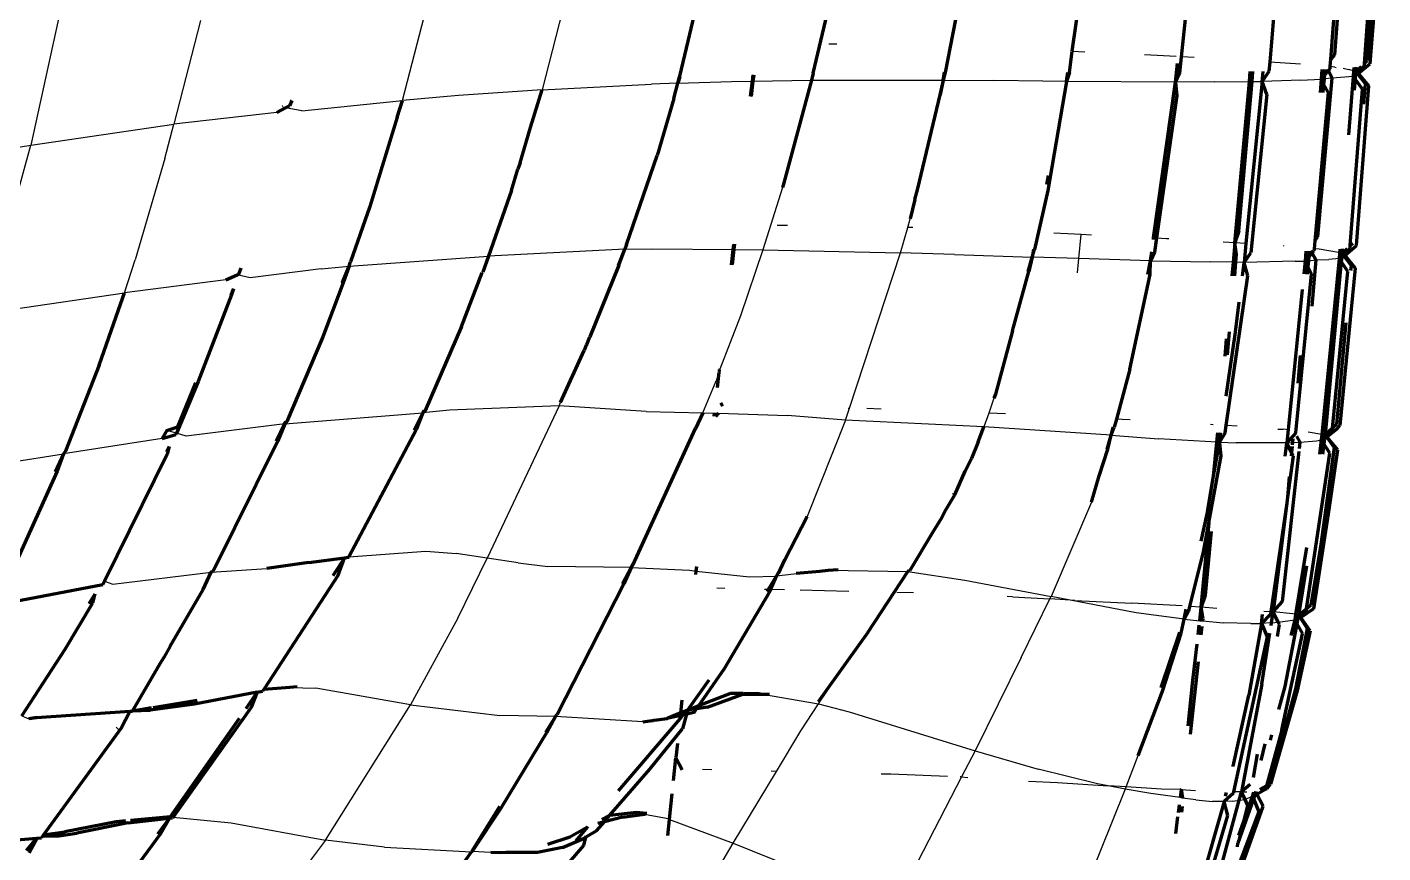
# Model space of a CAD drawing. Header units: millimetres. Extents: x 4307 to 31003, y 2809 to 20009.
# Drawn here: x 7252.9 to 7355.2, y 8577.5 to 8639.8 of the extents above; entities that cross this region are included whole.
import ezdxf

# ---------------------------------------------------------------- set-up
doc = ezdxf.new("R2010")
doc.units = ezdxf.units.MM
doc.layers.add('ProfileEdges', color=7, linetype='Continuous')

msp = doc.modelspace()

# ---------------------------------------------------------------- linework, layer by layer
for p, q in [((7256.02, 8644.19), (7253.14, 8630.93)), ((7281.19, 8634.3), (7283.21, 8642.08)), ((7293.73, 8642.88), (7291.74, 8635.1)), ((7265.94, 8640.33), (7263.94, 8632.5)), ((7313.97, 8638.53), (7313.39, 8638.53)), ((7331.76, 8638.01), (7332.71, 8637.96)), ((7339.59, 8637.61), (7337.21, 8637.73)), ((7340.95, 8637.53), (7340, 8637.58)), ((7348.98, 8637.02), (7346.66, 8637.18)), ((7351.58, 8636.81), (7351.22, 8636.85)), ((7307.65, 8635.76), (7312.08, 8635.82)), ((7312.08, 8635.82), (7322.01, 8635.82)), ((7322.01, 8635.82), (7325.83, 8635.79)), ((7329.53, 8635.76), (7325.83, 8635.79)), ((7349.02, 8635.83), (7346.1, 8635.73)), ((7349.02, 8635.83), (7350.55, 8635.9)), ((7350.8, 8635.92), (7350.55, 8635.9)), ((7351.37, 8635.98), (7350.8, 8635.92)), ((7352.97, 8636.11), (7351.37, 8635.98)), ((7351.58, 8636.81), (7351.68, 8636.79)), ((7352.21, 8636.72), (7352.61, 8636.64)), ((7352.99, 8636.52), (7352.61, 8636.64)), ((7353.15, 8636.22), (7352.97, 8636.11)), ((7353.17, 8636.47), (7352.99, 8636.52)), ((7353.3, 8636.3), (7353.15, 8636.22)), ((7353.27, 8636.39), (7353.34, 8636.33)), ((7353.34, 8636.33), (7353.3, 8636.3)), ((7291.74, 8635.1), (7285.43, 8634.67)), ((7291.74, 8635.1), (7299.99, 8635.53)), ((7301.99, 8635.6), (7299.99, 8635.53)), ((7301.99, 8635.6), (7306.02, 8635.73)), ((7306.02, 8635.73), (7307.61, 8635.76)), ((7307.61, 8635.76), (7307.65, 8635.76)), ((7331.32, 8635.73), (7329.53, 8635.76)), ((7339.54, 8635.68), (7331.32, 8635.73)), ((7342.48, 8635.7), (7339.54, 8635.68)), ((7342.48, 8635.7), (7345.13, 8635.72)), ((7345.13, 8635.72), (7345.33, 8635.72)), ((7345.33, 8635.72), (7346.1, 8635.73)), ((7273.6, 8633.51), (7281.19, 8634.3)), ((7285.43, 8634.67), (7281.19, 8634.3)), ((7271.71, 8633.38), (7263.94, 8632.5)), ((7273.6, 8633.51), (7272.37, 8633.74)), ((7253.14, 8630.93), (7263.94, 8632.5)), ((7263.26, 8629.92), (7263.94, 8632.5)), ((7250.93, 8630.57), (7253.14, 8630.93)), ((7251.02, 8623.2), (7253.14, 8630.93)), ((7263.26, 8629.92), (7261, 8622.28)), ((7309.87, 8627.73), (7308.4, 8623.03)), ((7310.27, 8624.85), (7309.49, 8624.86)), ((7318.78, 8622.8), (7319.33, 8624.72)), ((7319.33, 8624.72), (7319.28, 8624.72)), ((7319.33, 8624.72), (7319.52, 8625.36)), ((7319.73, 8624.71), (7319.33, 8624.72)), ((7332.44, 8624.18), (7330.36, 8624.29)), ((7332.26, 8622.37), (7332.44, 8624.18)), ((7333.2, 8624.14), (7332.44, 8624.18)), ((7337.88, 8623.93), (7338.12, 8623.92)), ((7338.12, 8623.92), (7338.87, 8623.89)), ((7338.87, 8623.89), (7339.04, 8623.88)), ((7344.03, 8623.55), (7343.15, 8623.6)), ((7344.87, 8623.49), (7344.03, 8623.55)), ((7277.17, 8621.79), (7287.69, 8622.55)), ((7297.97, 8623.08), (7287.69, 8622.55)), ((7297.97, 8623.08), (7300.04, 8623.09)), ((7300.04, 8623.09), (7306.16, 8623.04)), ((7306.16, 8623.04), (7306.2, 8623.04)), ((7306.2, 8623.04), (7308.4, 8623.03)), ((7308.4, 8623.03), (7306.7, 8618.04)), ((7308.4, 8623.03), (7318.78, 8622.8)), ((7314.94, 8611.08), (7318.78, 8622.8)), ((7322.86, 8622.66), (7318.78, 8622.8)), ((7322.86, 8622.66), (7328.73, 8622.48)), ((7347.76, 8623.31), (7347.7, 8623.32)), ((7350.4, 8623.07), (7350.02, 8623.11)), ((7351.86, 8622.82), (7350.4, 8623.07)), ((7351.86, 8622.82), (7351.94, 8622.79)), ((7351.94, 8622.79), (7352.13, 8622.72)), ((7352.26, 8622.56), (7352.1, 8622.48)), ((7352.28, 8622.64), (7352.22, 8622.67)), ((7352.33, 8622.59), (7352.26, 8622.56)), ((7352.28, 8622.64), (7352.33, 8622.59)), ((7260.2, 8619.77), (7261, 8622.28)), ((7275.06, 8621.59), (7269.69, 8620.9)), ((7275.06, 8621.59), (7277.17, 8621.79)), ((7332.26, 8622.37), (7328.73, 8622.48)), ((7332.15, 8621.28), (7332.26, 8622.37)), ((7337.67, 8622.2), (7332.26, 8622.37)), ((7337.67, 8622.2), (7342.2, 8622.11)), ((7343.9, 8622.08), (7342.2, 8622.11)), ((7344.11, 8622.08), (7343.9, 8622.08)), ((7344.73, 8622.07), (7344.11, 8622.08)), ((7348.58, 8622.17), (7344.73, 8622.07)), ((7348.58, 8622.17), (7349.33, 8622.18)), ((7349.33, 8622.18), (7349.58, 8622.2)), ((7349.58, 8622.2), (7350.14, 8622.26)), ((7350.14, 8622.26), (7351.13, 8622.29)), ((7351.9, 8622.38), (7351.13, 8622.29)), ((7352.1, 8622.48), (7351.9, 8622.38)), ((7267.85, 8620.77), (7260.2, 8619.77)), ((7269.69, 8620.9), (7268.72, 8621.14)), ((7251.63, 8618.52), (7260.2, 8619.77)), ((7306.7, 8618.04), (7305.14, 8614.01)), ((7305.11, 8613.8), (7304.86, 8613.15)), ((7303.87, 8610.73), (7304.86, 8613.15)), ((7293.01, 8611.25), (7284.74, 8610.92)), ((7293.01, 8611.25), (7287.58, 8599.77)), ((7293.01, 8611.25), (7293.12, 8611.5)), ((7299.59, 8610.83), (7293.01, 8611.25)), ((7325.84, 8611.82), (7325.45, 8610.7)), ((7272.3, 8609.89), (7282.72, 8610.72)), ((7284.74, 8610.92), (7282.72, 8610.72)), ((7299.59, 8610.83), (7303.87, 8610.73)), ((7303.87, 8610.73), (7304.75, 8610.7)), ((7304.75, 8610.7), (7305.04, 8610.69)), ((7305.04, 8610.69), (7310.25, 8610.52)), ((7314.64, 8610.18), (7310.25, 8610.52)), ((7314.64, 8610.18), (7314.94, 8611.08)), ((7314.83, 8611.08), (7314.94, 8611.08)), ((7317.33, 8611.01), (7316.24, 8611.05)), ((7325.45, 8610.7), (7325.09, 8609.66)), ((7326.72, 8610.65), (7325.45, 8610.7)), ((7335.52, 8610.23), (7335.09, 8610.25)), ((7336.13, 8610.2), (7335.52, 8610.23)), ((7264.12, 8609.19), (7263.41, 8609.39)), ((7264.87, 8608.97), (7264.12, 8609.19)), ((7272.3, 8609.89), (7264.87, 8608.97)), ((7314.64, 8610.18), (7311.74, 8602.91)), ((7325.09, 8609.66), (7314.64, 8610.18)), ((7334.7, 8609.05), (7325.09, 8609.66)), ((7342.39, 8609.83), (7342.2, 8609.84)), ((7343.37, 8609.77), (7343.3, 8609.77)), ((7344.21, 8609.71), (7343.37, 8609.77)), ((7347.27, 8609.5), (7347.67, 8609.48)), ((7348.06, 8609.45), (7347.67, 8609.48)), ((7348.14, 8609.44), (7348.06, 8609.45)), ((7350.59, 8609.1), (7349.56, 8609.26)), ((7263.05, 8608.79), (7255.59, 8607.62)), ((7334.7, 8609.05), (7338.27, 8608.76)), ((7342.68, 8608.52), (7338.27, 8608.76)), ((7342.87, 8608.51), (7342.68, 8608.52)), ((7342.87, 8608.51), (7344.14, 8608.47)), ((7347.96, 8608.46), (7344.14, 8608.47)), ((7347.96, 8608.46), (7348.39, 8608.49)), ((7348.39, 8608.49), (7348.96, 8608.5)), ((7348.96, 8608.5), (7350.2, 8608.62)), ((7350.2, 8608.62), (7350.55, 8608.69)), ((7350.81, 8608.75), (7350.55, 8608.69)), ((7350.85, 8609.06), (7350.59, 8609.1)), ((7251.44, 8606.97), (7255.59, 8607.62)), ((7333.22, 8603.98), (7330.17, 8596.87)), ((7277.13, 8599.85), (7282.96, 8600.28)), ((7282.96, 8600.28), (7285.24, 8600.1)), ((7287.58, 8599.77), (7285.24, 8600.1)), ((7266.75, 8598.69), (7270.94, 8598.99)), ((7285.38, 8595.22), (7287.58, 8599.77)), ((7289.92, 8599.4), (7287.58, 8599.77)), ((7289.92, 8599.4), (7292.17, 8599.12)), ((7298.45, 8599.06), (7292.17, 8599.12)), ((7298.45, 8599.06), (7302.85, 8598.84)), ((7258.69, 8598.01), (7259.31, 8597.79)), ((7259.31, 8597.79), (7266.75, 8598.69)), ((7302.85, 8598.84), (7303.37, 8598.78)), ((7303.37, 8598.78), (7307.4, 8598.34)), ((7307.4, 8598.34), (7309.42, 8598.39)), ((7312.71, 8598.78), (7309.42, 8598.39)), ((7313.32, 8598.84), (7319.34, 8598.74)), ((7319.34, 8598.74), (7323.65, 8598.1)), ((7323.65, 8598.1), (7330.17, 8596.87)), ((7304.93, 8597.51), (7305.52, 8597.5)), ((7308.52, 8597.43), (7308.83, 8597.42)), ((7308.83, 8597.42), (7309, 8597.41)), ((7309, 8597.41), (7310.02, 8597.39)), ((7311.21, 8597.36), (7314.89, 8597.28)), ((7319.78, 8597.13), (7318.51, 8597.17)), ((7327.24, 8596.83), (7326.83, 8596.86)), ((7327.24, 8596.83), (7330.07, 8596.68)), ((7327.9, 8592.26), (7330.07, 8596.68)), ((7330.07, 8596.68), (7330.17, 8596.87)), ((7331.61, 8596.59), (7330.07, 8596.68)), ((7331.61, 8596.59), (7330.17, 8596.87)), ((7336.58, 8595.63), (7331.61, 8596.59)), ((7331.94, 8596.57), (7331.61, 8596.59)), ((7331.94, 8596.57), (7336.25, 8596.37)), ((7340.06, 8596.15), (7336.25, 8596.37)), ((7341.49, 8596.06), (7340.61, 8596.11)), ((7342.66, 8595.97), (7341.49, 8596.06)), ((7285.38, 8595.22), (7281.8, 8588.7)), ((7340.2, 8595.15), (7336.58, 8595.63)), ((7340.2, 8595.15), (7341.38, 8595.04)), ((7341.38, 8595.04), (7341.61, 8595.02)), ((7341.61, 8595.02), (7343.14, 8594.89)), ((7345.24, 8594.82), (7343.14, 8594.89)), ((7346.73, 8594.87), (7346.04, 8594.84)), ((7346.76, 8595.71), (7346.23, 8595.74)), ((7346.73, 8594.87), (7346.8, 8594.88)), ((7346.93, 8595.71), (7346.76, 8595.71)), ((7346.8, 8594.88), (7347.31, 8594.94)), ((7348.41, 8595.57), (7346.93, 8595.71)), ((7347.31, 8594.94), (7348.55, 8595.1)), ((7348.62, 8595.51), (7348.41, 8595.57)), ((7348.55, 8595.1), (7348.79, 8595.2)), ((7348.84, 8595.45), (7348.62, 8595.51)), ((7348.79, 8595.2), (7348.96, 8595.27)), ((7349.02, 8595.29), (7348.92, 8595.37)), ((7348.96, 8595.27), (7349.02, 8595.29)), ((7345.24, 8594.82), (7346.04, 8594.84)), ((7312.59, 8588.77), (7314.78, 8592)), ((7327.9, 8592.26), (7324.42, 8585.23)), ((7272.69, 8590), (7274.66, 8589.94)), ((7281.8, 8588.7), (7274.66, 8589.94)), ((7308.38, 8589.5), (7312.59, 8588.77)), ((7311.27, 8586.73), (7312.59, 8588.77)), ((7312.59, 8588.77), (7314.92, 8588.16)), ((7252.45, 8587.87), (7252.99, 8587.64)), ((7275.37, 8578.47), (7281.8, 8588.7)), ((7281.8, 8588.7), (7288.53, 8587.89)), ((7292.75, 8587.82), (7288.53, 8587.89)), ((7299.33, 8587.42), (7292.75, 8587.82)), ((7314.92, 8588.16), (7324.42, 8585.23)), ((7309.42, 8583.67), (7311.27, 8586.73)), ((7324.42, 8585.23), (7323.39, 8583.25)), ((7324.42, 8585.23), (7329.18, 8583.83)), ((7335.82, 8582.5), (7336.73, 8584.87)), ((7304.55, 8583.79), (7303.84, 8583.81)), ((7306.16, 8578.25), (7309.42, 8583.67)), ((7309.42, 8583.67), (7309.02, 8583.68)), ((7333.66, 8582.74), (7329.18, 8583.83)), ((7318.07, 8583.45), (7317.32, 8583.47)), ((7322.33, 8583.29), (7318.07, 8583.45)), ((7323.39, 8583.25), (7318.34, 8573.45)), ((7323.34, 8583.25), (7323.29, 8583.25)), ((7323.34, 8583.25), (7323.39, 8583.25)), ((7323.39, 8583.25), (7323.88, 8583.22)), ((7328.44, 8582.93), (7330.63, 8582.82)), ((7330.63, 8582.82), (7334.47, 8582.59)), ((7334.47, 8582.59), (7333.66, 8582.74)), ((7335.76, 8582.34), (7334.47, 8582.59)), ((7335.82, 8582.5), (7334.47, 8582.59)), ((7335.76, 8582.34), (7330.61, 8569.59)), ((7335.76, 8582.34), (7335.82, 8582.5)), ((7337.7, 8582), (7335.76, 8582.34)), ((7338.49, 8582.34), (7335.82, 8582.5)), ((7339.91, 8581.69), (7337.7, 8582)), ((7339.99, 8582.3), (7338.49, 8582.34)), ((7340.09, 8581.66), (7339.91, 8581.69)), ((7339.99, 8582.3), (7341.07, 8582.24)), ((7341.08, 8581.53), (7340.09, 8581.66)), ((7343.99, 8582.13), (7343.94, 8582.13)), ((7344.54, 8582.12), (7343.99, 8582.13)), ((7344.36, 8581.49), (7344.82, 8581.55)), ((7344.54, 8582.12), (7344.94, 8582.12)), ((7345.35, 8581.77), (7344.82, 8581.55)), ((7298.83, 8580.57), (7299.46, 8580.45)), ((7341.08, 8581.53), (7342.34, 8581.41)), ((7343.23, 8581.4), (7342.34, 8581.41)), ((7343.87, 8581.42), (7343.23, 8581.4)), ((7343.87, 8581.42), (7344.36, 8581.49)), ((7263.66, 8580.24), (7263.87, 8580.22)), ((7263.87, 8580.22), (7268.25, 8579.8)), ((7268.25, 8579.8), (7275.37, 8578.47)), ((7299.46, 8580.45), (7301.24, 8580.12)), ((7301.24, 8580.12), (7301.36, 8580.04)), ((7301.36, 8580.04), (7306.16, 8578.25)), ((7275.37, 8578.47), (7268.36, 8569.15)), ((7279.84, 8577.95), (7275.37, 8578.47)), ((7279.84, 8577.95), (7286.39, 8577.59)), ((7287.86, 8577.55), (7286.46, 8577.62)), ((7301.35, 8570.11), (7306.16, 8578.25)), ((7306.16, 8578.25), (7315.89, 8574.34))]:
    msp.add_line(p, q)
at = {"layer": 'ProfileEdges', "lineweight": 211}
for p, q in [((7352.49, 8649.7), (7351.55, 8637.73)), ((7355.01, 8649.28), (7354.03, 8637.31)), ((7355.21, 8649.17), (7354.22, 8637.06)), ((7331.76, 8638.01), (7333.21, 8648.24)), ((7340, 8637.58), (7341.14, 8648.3)), ((7347.61, 8648.47), (7346.66, 8637.18)), ((7351.28, 8637.4), (7352.15, 8648.66)), ((7354.62, 8648.89), (7353.8, 8637.08)), ((7302.12, 8636.13), (7304.84, 8647.55)), ((7323.55, 8643.58), (7322.16, 8636.4)), ((7312.19, 8636.35), (7313.24, 8640.8)), ((7331.54, 8636.4), (7331.76, 8638.01)), ((7339.54, 8635.68), (7339.7, 8637.12)), ((7339.88, 8636.39), (7340, 8637.58)), ((7346.66, 8637.18), (7346.6, 8636.49)), ((7351.28, 8637.4), (7351.21, 8637.3)), ((7351.22, 8636.85), (7351.28, 8637.4)), ((7351.23, 8636.67), (7351.22, 8636.85)), ((7351.55, 8637.73), (7351.28, 8637.4)), ((7353.17, 8636.47), (7353.57, 8636.86)), ((7353.8, 8636.89), (7353.27, 8636.39)), ((7353.34, 8636.33), (7354.22, 8637.06)), ((7353.8, 8637.08), (7354.03, 8637.31)), ((7353.8, 8637.08), (7353.8, 8636.89)), ((7302.13, 8636.07), (7301.99, 8635.6)), ((7301.99, 8635.6), (7302.1, 8636.07)), ((7302.13, 8636.07), (7302.12, 8636.13)), ((7307.61, 8635.76), (7307.66, 8636.23)), ((7307.71, 8636.23), (7307.65, 8635.76)), ((7312.08, 8635.82), (7309.99, 8628.07)), ((7312.19, 8636.35), (7312.08, 8635.82)), ((7322.01, 8635.82), (7321.75, 8634.72)), ((7322.01, 8635.82), (7321.78, 8634.72)), ((7322.01, 8635.82), (7322.12, 8636.42)), ((7322.16, 8636.4), (7322.01, 8635.82)), ((7331.54, 8636.4), (7331.32, 8635.73)), ((7331.32, 8635.73), (7331.41, 8636.4)), ((7339.54, 8635.68), (7339.88, 8636.39)), ((7345.13, 8635.72), (7345.2, 8636.47)), ((7345.33, 8635.72), (7345.39, 8636.44)), ((7345.39, 8636.44), (7345.39, 8636.47)), ((7346.6, 8636.49), (7346.1, 8635.73)), ((7346.1, 8635.73), (7346.16, 8636.48)), ((7350.3, 8624.01), (7351.37, 8635.98)), ((7350.55, 8635.9), (7350.46, 8634.89)), ((7350.6, 8636.64), (7350.55, 8635.9)), ((7350.55, 8635.9), (7350.83, 8636.22)), ((7350.76, 8635.5), (7350.55, 8635.9)), ((7350.76, 8635.5), (7350.8, 8635.92)), ((7350.8, 8635.92), (7350.83, 8636.22)), ((7350.83, 8636.22), (7350.87, 8636.65)), ((7350.83, 8636.22), (7351.09, 8636.52)), ((7351.01, 8636.66), (7351.09, 8636.52)), ((7351.09, 8636.52), (7351.23, 8636.67)), ((7351.09, 8636.52), (7351.37, 8635.98)), ((7352.97, 8636.11), (7352.62, 8631.7)), ((7352.99, 8636.52), (7352.97, 8636.11)), ((7353.16, 8636.29), (7352.97, 8636.11)), ((7353.13, 8635.88), (7352.97, 8636.11)), ((7353.01, 8636.79), (7352.99, 8636.52)), ((7353.06, 8635.06), (7353.13, 8635.88)), ((7353.13, 8635.88), (7353.15, 8636.22)), ((7353.66, 8635.14), (7353.13, 8635.88)), ((7353.15, 8636.22), (7353.16, 8636.29)), ((7353.16, 8636.29), (7353.17, 8636.47)), ((7353.27, 8636.39), (7353.16, 8636.29)), ((7353.17, 8636.47), (7353.2, 8636.81)), ((7353.17, 8636.47), (7353.27, 8636.39)), ((7353.3, 8636.3), (7353.27, 8636.39)), ((7353.89, 8635.56), (7353.3, 8636.3)), ((7353.34, 8636.33), (7354.15, 8635.38)), ((7290.86, 8632.25), (7291.74, 8635.1)), ((7301.68, 8634.43), (7301.99, 8635.6)), ((7307.47, 8634.59), (7307.61, 8635.76)), ((7307.65, 8635.76), (7307.52, 8634.59)), ((7331.32, 8635.73), (7329.91, 8627.49)), ((7337.88, 8623.93), (7339.54, 8635.68)), ((7339.54, 8635.68), (7339.65, 8634.66)), ((7344.03, 8623.55), (7345.13, 8635.72)), ((7344.32, 8624.44), (7345.33, 8635.72)), ((7346.1, 8635.73), (7344.87, 8623.49)), ((7346.45, 8634.74), (7346.1, 8635.73)), ((7351.08, 8634.92), (7350.07, 8623.71)), ((7350.71, 8634.9), (7350.76, 8635.5)), ((7351.08, 8634.92), (7350.76, 8635.5)), ((7352.74, 8623.34), (7353.66, 8635.14)), ((7353.22, 8623.34), (7354.15, 8635.38)), ((7353.77, 8634.01), (7353.89, 8635.56)), ((7272.13, 8633.81), (7272.17, 8633.85)), ((7272.67, 8633.9), (7272.37, 8633.74)), ((7272.84, 8634.29), (7272.67, 8633.9)), ((7272.75, 8634.23), (7272.84, 8634.29)), ((7280.78, 8633.04), (7281.19, 8634.3)), ((7301.68, 8634.43), (7300.41, 8630.13)), ((7320.1, 8627.66), (7321.78, 8634.72)), ((7339.65, 8634.66), (7338.12, 8623.92)), ((7346.45, 8634.74), (7345.23, 8622.8)), ((7272.37, 8633.74), (7271.71, 8633.38)), ((7280.78, 8633.04), (7278.73, 8626.29)), ((7290.07, 8629.59), (7290.86, 8632.25)), ((7298.1, 8623.43), (7300.41, 8630.13)), ((7289.41, 8627.49), (7289.9, 8629.1)), ((7290.07, 8629.59), (7289.9, 8629.1)), ((7309.99, 8628.07), (7309.87, 8627.73)), ((7319.87, 8626.83), (7320.1, 8627.66)), ((7329.93, 8628.62), (7329.8, 8627.96)), ((7289.41, 8627.49), (7287.69, 8622.55)), ((7319.87, 8626.83), (7319.52, 8625.36)), ((7329.91, 8627.49), (7328.9, 8623.05)), ((7278.73, 8626.29), (7277.27, 8622.11)), ((7337.89, 8623.8), (7337.88, 8623.93)), ((7338.12, 8623.92), (7337.97, 8622.85)), ((7344.03, 8623.55), (7343.9, 8622.08)), ((7344.32, 8624.44), (7344.03, 8623.55)), ((7344.16, 8622.68), (7344.03, 8623.55)), ((7350.07, 8623.71), (7350.02, 8623.11)), ((7350.07, 8623.71), (7350.3, 8624.01)), ((7352.74, 8623.34), (7352.94, 8623.53)), ((7287.69, 8622.55), (7287.25, 8621.33)), ((7297.49, 8621.87), (7297.97, 8623.08)), ((7297.52, 8621.87), (7297.97, 8623.08)), ((7298.1, 8623.43), (7297.97, 8623.08)), ((7306.03, 8621.88), (7306.16, 8623.04)), ((7306.2, 8623.04), (7306.07, 8621.88)), ((7306.16, 8623.04), (7306.21, 8623.46)), ((7306.25, 8623.46), (7306.2, 8623.04)), ((7328.73, 8622.48), (7328.9, 8623.05)), ((7328.84, 8623.05), (7328.73, 8622.48)), ((7337.67, 8622.2), (7337.76, 8622.86)), ((7337.97, 8622.85), (7337.67, 8622.2)), ((7344.11, 8622.08), (7344.16, 8622.68)), ((7344.87, 8623.49), (7344.73, 8622.07)), ((7344.73, 8622.07), (7345.23, 8622.8)), ((7349.39, 8622.92), (7349.33, 8622.18)), ((7349.33, 8622.18), (7349.61, 8622.5)), ((7349.61, 8622.5), (7349.58, 8622.2)), ((7349.65, 8622.93), (7349.61, 8622.5)), ((7349.61, 8622.5), (7349.86, 8622.78)), ((7349.86, 8622.78), (7349.78, 8622.94)), ((7349.86, 8622.78), (7350, 8622.94)), ((7350.14, 8622.26), (7349.86, 8622.78)), ((7350.02, 8623.11), (7350, 8622.94)), ((7351.94, 8622.79), (7351.9, 8622.38)), ((7351.9, 8622.38), (7352.11, 8622.58)), ((7351.96, 8623.07), (7351.94, 8622.79)), ((7352.11, 8622.58), (7352.1, 8622.48)), ((7352.13, 8622.72), (7352.11, 8622.58)), ((7352.11, 8622.58), (7352.19, 8622.64)), ((7352.13, 8622.72), (7352.54, 8623.13)), ((7352.13, 8622.72), (7352.15, 8623.09)), ((7352.19, 8622.64), (7352.13, 8622.72)), ((7352.22, 8622.67), (7352.19, 8622.64)), ((7352.26, 8622.56), (7352.19, 8622.64)), ((7352.22, 8622.67), (7352.73, 8623.15)), ((7352.84, 8621.82), (7352.26, 8622.56)), ((7352.33, 8622.59), (7353.22, 8623.34)), ((7352.33, 8622.59), (7353.12, 8621.64)), ((7352.73, 8623.15), (7352.74, 8623.34)), ((7268.83, 8621.19), (7269, 8621.66)), ((7276.67, 8620.57), (7277.17, 8621.79)), ((7277.17, 8621.79), (7276.72, 8620.54)), ((7277.17, 8621.79), (7277.27, 8622.11)), ((7297.52, 8621.87), (7295.33, 8616.47)), ((7328.43, 8621.39), (7328.73, 8622.48)), ((7328.73, 8622.48), (7328.47, 8621.39)), ((7337.47, 8621.15), (7337.67, 8622.2)), ((7337.64, 8621.15), (7337.67, 8622.2)), ((7343.9, 8622.08), (7343.81, 8621.07)), ((7344.02, 8621.07), (7344.11, 8622.08)), ((7344.6, 8621.06), (7344.73, 8622.07)), ((7345, 8621.06), (7344.73, 8622.07)), ((7349.33, 8622.18), (7349.23, 8621.18)), ((7349.33, 8622.18), (7349.55, 8621.75)), ((7349.55, 8621.75), (7349.5, 8621.19)), ((7349.58, 8622.2), (7349.55, 8621.75)), ((7349.55, 8621.75), (7349.83, 8621.19)), ((7350.14, 8622.26), (7349.85, 8618.77)), ((7351.9, 8622.38), (7350.59, 8609.1)), ((7352.07, 8622.14), (7350.85, 8609.06)), ((7352.07, 8622.14), (7351.9, 8622.38)), ((7353.12, 8621.64), (7351.96, 8609.76)), ((7352.1, 8622.48), (7352.07, 8622.14)), ((7352.57, 8621.4), (7352.07, 8622.14)), ((7352.8, 8621.47), (7352.84, 8621.82)), ((7267.85, 8620.77), (7268.72, 8621.14)), ((7268.72, 8621.14), (7268.83, 8621.19)), ((7276.72, 8620.54), (7275.17, 8616.45)), ((7276.64, 8620.49), (7276.66, 8620.53)), ((7285.65, 8617.23), (7287.21, 8621.31)), ((7287.21, 8621.31), (7287.25, 8621.33)), ((7327.24, 8616.92), (7328.47, 8621.39)), ((7336.11, 8614.02), (7337.64, 8621.15)), ((7343.37, 8609.77), (7345, 8621.06)), ((7348.64, 8609.21), (7349.83, 8621.19)), ((7351.41, 8609.57), (7352.57, 8621.4)), ((7259.75, 8618.49), (7260.2, 8619.77)), ((7268.28, 8619.62), (7265.76, 8613.1)), ((7268.25, 8619.61), (7268.44, 8620.08)), ((7268.44, 8620.08), (7268.28, 8619.62)), ((7349.11, 8620.04), (7348.06, 8609.45)), ((7258.29, 8614.32), (7259.75, 8618.49)), ((7344.06, 8616.64), (7344.36, 8619.09)), ((7351.72, 8609.86), (7352.43, 8617.51)), ((7275.17, 8616.45), (7272.45, 8610.08)), ((7285.65, 8617.23), (7282.9, 8610.91)), ((7295.1, 8615.89), (7295.33, 8616.47)), ((7327.24, 8616.92), (7325.96, 8612.13)), ((7343.38, 8611.97), (7344.06, 8616.64)), ((7343.48, 8615.11), (7343.63, 8616.84)), ((7293.12, 8611.5), (7294.91, 8615.42)), ((7295.07, 8615.82), (7294.91, 8615.42)), ((7295.1, 8615.89), (7295.07, 8615.82)), ((7343.38, 8616.3), (7343.27, 8615)), ((7258.29, 8614.32), (7255.75, 8607.83)), ((7348.97, 8615.05), (7348.79, 8612.96)), ((7304.97, 8612.64), (7305.11, 8613.8)), ((7305.11, 8613.8), (7305.12, 8613.84)), ((7305.12, 8613.84), (7305.13, 8613.97)), ((7305.14, 8614.01), (7305.13, 8613.97)), ((7336.11, 8614.02), (7335.09, 8610.25)), ((7265.76, 8613.1), (7264.12, 8609.19)), ((7264.24, 8609.66), (7265.58, 8613)), ((7305.23, 8611.47), (7305.36, 8611.23)), ((7325.96, 8612.13), (7325.84, 8611.82)), ((7282.72, 8610.72), (7282.08, 8609.42)), ((7282.72, 8610.72), (7282.22, 8609.44)), ((7282.9, 8610.91), (7282.72, 8610.72)), ((7282.8, 8610.9), (7282.72, 8610.72)), ((7303.87, 8610.73), (7303.32, 8609.55)), ((7304.73, 8610.48), (7304.75, 8610.7)), ((7305.04, 8610.69), (7304.82, 8610.45)), ((7335.09, 8610.25), (7334.93, 8609.63)), ((7263.41, 8609.39), (7263.05, 8608.79)), ((7263.41, 8609.39), (7264.24, 8609.66)), ((7264.12, 8609.19), (7264.09, 8609.1)), ((7271.68, 8608.59), (7272.3, 8609.89)), ((7272.3, 8609.89), (7271.78, 8608.6)), ((7272.3, 8609.89), (7272.38, 8610.08)), ((7272.45, 8610.08), (7272.3, 8609.89)), ((7277.13, 8599.85), (7282.22, 8609.44)), ((7298.61, 8599.27), (7303.32, 8609.55)), ((7324.65, 8608.53), (7325.09, 8609.66)), ((7334.7, 8609.05), (7334.85, 8609.64)), ((7334.7, 8609.05), (7334.93, 8609.63)), ((7342.68, 8608.52), (7342.74, 8609.23)), ((7342.87, 8609.22), (7342.91, 8608.94)), ((7343.29, 8609.21), (7342.87, 8608.51)), ((7342.91, 8608.94), (7342.97, 8609.22)), ((7343.29, 8609.21), (7343.37, 8609.77)), ((7348.06, 8609.45), (7347.96, 8608.46)), ((7348.64, 8609.21), (7347.96, 8608.46)), ((7351.41, 8609.57), (7350.85, 8609.06)), ((7350.9, 8609), (7351.39, 8609.44)), ((7351.76, 8609.52), (7350.98, 8608.89)), ((7351.39, 8609.44), (7351.41, 8609.57)), ((7351.72, 8609.86), (7351.41, 8609.57)), ((7351.76, 8609.52), (7351.96, 8609.76)), ((7263.05, 8608.79), (7264.09, 8609.1)), ((7263.38, 8607.77), (7263.58, 8608.18)), ((7263.58, 8608.18), (7263.43, 8607.61)), ((7271.78, 8608.6), (7266.89, 8598.78)), ((7324.62, 8608.46), (7324.15, 8607.27)), ((7324.65, 8608.53), (7324.62, 8608.46)), ((7334.39, 8607.99), (7334.7, 8609.05)), ((7334.43, 8607.99), (7334.7, 8609.05)), ((7342.43, 8605.95), (7342.68, 8608.52)), ((7342.43, 8605.95), (7342.86, 8608.47)), ((7342.87, 8608.51), (7342.86, 8608.47)), ((7342.86, 8608.47), (7342.98, 8607.49)), ((7342.91, 8608.94), (7342.87, 8608.51)), ((7347.82, 8607.46), (7347.96, 8608.46)), ((7348.32, 8607.72), (7347.96, 8608.46)), ((7348.36, 8608.19), (7348.32, 8607.72)), ((7348.39, 8608.49), (7348.37, 8608.28)), ((7348.42, 8608.77), (7348.39, 8608.49)), ((7348.96, 8608.5), (7348.72, 8608.97)), ((7348.91, 8608.04), (7348.96, 8608.5)), ((7350.55, 8608.69), (7350.42, 8607.59)), ((7350.59, 8609.1), (7350.55, 8608.69)), ((7350.55, 8608.69), (7350.83, 8608.94)), ((7350.76, 8608.38), (7350.55, 8608.69)), ((7350.76, 8608.38), (7350.65, 8607.61)), ((7350.81, 8608.75), (7350.76, 8608.38)), ((7351.2, 8607.69), (7350.76, 8608.38)), ((7350.83, 8608.94), (7350.81, 8608.75)), ((7350.98, 8608.89), (7350.81, 8608.75)), ((7350.85, 8609.06), (7350.83, 8608.94)), ((7350.83, 8608.94), (7350.9, 8609)), ((7350.85, 8609.06), (7350.9, 8609)), ((7350.9, 8609), (7350.98, 8608.89)), ((7350.98, 8608.89), (7351.77, 8607.93)), ((7350.98, 8608.89), (7351.53, 8608.11)), ((7255.59, 8607.62), (7254.98, 8606.28)), ((7255.59, 8607.62), (7255.12, 8606.31)), ((7255.75, 8607.83), (7255.59, 8607.62)), ((7263.43, 8607.61), (7258.69, 8598.01)), ((7324.15, 8607.27), (7323.67, 8606.31)), ((7333.8, 8605.98), (7334.43, 8607.99)), ((7342.98, 8607.49), (7341.63, 8600.24)), ((7347.63, 8596.49), (7348.89, 8607.84)), ((7348.44, 8607.47), (7348, 8604.37)), ((7348.32, 8607.72), (7348.29, 8607.47)), ((7348.44, 8607.47), (7348.32, 8607.72)), ((7349.45, 8595.94), (7351.2, 8607.69)), ((7351.53, 8608.11), (7350.53, 8600.78)), ((7351.77, 8607.93), (7351.13, 8603.42)), ((7255.12, 8606.31), (7250.55, 8596.24)), ((7322.89, 8604.54), (7323.67, 8606.31)), ((7333.22, 8603.98), (7333.8, 8605.98)), ((7341.95, 8603.1), (7342.43, 8605.95)), ((7348.14, 8605.91), (7348, 8604.37)), ((7322.14, 8603.28), (7322.89, 8604.54)), ((7322.81, 8604.62), (7322.78, 8604.54)), ((7348, 8604.37), (7347.95, 8603.92)), ((7322.14, 8603.28), (7321.91, 8602.83)), ((7341.49, 8601.04), (7341.95, 8603.1)), ((7347.95, 8603.92), (7346.76, 8595.71)), ((7347.95, 8603.92), (7346.93, 8595.71)), ((7351.13, 8603.42), (7349.97, 8595.94)), ((7310.06, 8599.64), (7311.74, 8602.91)), ((7321.91, 8602.83), (7321.17, 8601.65)), ((7341.49, 8596.06), (7342.1, 8602.43)), ((7321.17, 8601.65), (7319.49, 8598.83)), ((7342.24, 8601.78), (7341.8, 8596.94)), ((7341.63, 8600.24), (7340.61, 8596.11)), ((7349.45, 8600.57), (7348.62, 8595.51)), ((7350.53, 8600.78), (7349.78, 8596.2)), ((7274.11, 8599.44), (7270.94, 8598.99)), ((7274.11, 8599.44), (7276.82, 8599.79)), ((7276.82, 8599.79), (7275.94, 8598.42)), ((7276.34, 8598.48), (7276.82, 8599.79)), ((7276.82, 8599.79), (7277.12, 8599.83)), ((7277.12, 8599.83), (7277.13, 8599.85)), ((7297.81, 8597.81), (7298.45, 8599.06)), ((7298.45, 8599.06), (7297.91, 8597.81)), ((7298.55, 8599.27), (7298.45, 8599.06)), ((7298.61, 8599.27), (7298.45, 8599.06)), ((7303.37, 8598.78), (7303.41, 8599.12)), ((7309.58, 8598.61), (7310.06, 8599.64)), ((7349.45, 8599.17), (7348.84, 8595.45)), ((7258.69, 8598.01), (7258.57, 8597.76)), ((7266.14, 8597.4), (7266.75, 8598.69)), ((7266.75, 8598.69), (7266.89, 8598.78)), ((7266.75, 8598.69), (7266.79, 8598.77)), ((7276.34, 8598.48), (7270.72, 8589.86)), ((7303.34, 8598.52), (7303.37, 8598.78)), ((7308.83, 8597.42), (7309.42, 8598.39)), ((7309, 8597.41), (7309.42, 8598.39)), ((7309.42, 8598.39), (7309.53, 8598.61)), ((7309.53, 8598.61), (7309.58, 8598.61)), ((7310.91, 8598.62), (7312.71, 8598.78)), ((7312.71, 8598.78), (7313.32, 8598.84)), ((7313.32, 8598.84), (7314.08, 8598.91)), ((7316.32, 8594.16), (7319.34, 8598.74)), ((7319.49, 8598.83), (7319.34, 8598.74)), ((7319.4, 8598.83), (7319.34, 8598.74)), ((7251.85, 8596.49), (7258.57, 8597.76)), ((7257.53, 8596.33), (7257.98, 8597.06)), ((7257.81, 8596.39), (7257.98, 8597.06)), ((7263.64, 8593.11), (7266.14, 8597.4)), ((7292.86, 8587.97), (7297.91, 8597.81)), ((7305.51, 8591.43), (7308.88, 8597.13)), ((7308.73, 8597.25), (7308.83, 8597.42)), ((7308.88, 8597.13), (7309, 8597.41)), ((7341.8, 8596.94), (7341.49, 8596.06)), ((7255.73, 8592.9), (7257.81, 8596.39)), ((7340.2, 8595.15), (7340.36, 8595.9)), ((7340.61, 8596.11), (7340.52, 8595.77)), ((7341.38, 8595.04), (7341.49, 8596.06)), ((7341.63, 8595.19), (7341.49, 8596.06)), ((7346.93, 8595.71), (7347.63, 8596.49)), ((7349.45, 8595.94), (7348.84, 8595.45)), ((7349.97, 8595.94), (7349.02, 8595.29)), ((7349.45, 8595.77), (7349.45, 8595.94)), ((7349.78, 8596.2), (7349.48, 8595.96)), ((7339.99, 8594.11), (7340.2, 8595.15)), ((7340.2, 8595.15), (7340.52, 8595.77)), ((7341.61, 8595.02), (7341.63, 8595.19)), ((7346.73, 8595.54), (7346.04, 8594.84)), ((7346.04, 8594.84), (7346.13, 8595.53)), ((7346.76, 8595.71), (7346.73, 8595.54)), ((7346.77, 8594.67), (7346.8, 8594.88)), ((7346.8, 8594.88), (7346.93, 8595.71)), ((7347.31, 8594.94), (7346.93, 8595.71)), ((7347.41, 8594.75), (7347.31, 8594.94)), ((7348.55, 8595.1), (7348.27, 8593.92)), ((7348.62, 8595.51), (7348.55, 8595.1)), ((7348.55, 8595.1), (7348.81, 8595.29)), ((7348.55, 8595.1), (7348.71, 8594.81)), ((7348.79, 8595.2), (7348.71, 8594.81)), ((7348.81, 8595.29), (7348.79, 8595.2)), ((7348.84, 8595.45), (7348.81, 8595.29)), ((7348.81, 8595.29), (7348.92, 8595.37)), ((7348.92, 8595.37), (7348.84, 8595.45)), ((7348.92, 8595.37), (7349.45, 8595.77)), ((7348.92, 8595.37), (7348.96, 8595.27)), ((7348.96, 8595.27), (7349.49, 8594.46)), ((7349.71, 8594.27), (7349.02, 8595.29)), ((7316.32, 8594.16), (7314.78, 8592)), ((7338.46, 8589.99), (7339.87, 8594.17)), ((7338.56, 8589.73), (7339.99, 8594.11)), ((7341.26, 8593.99), (7341.34, 8594.72)), ((7341.5, 8593.98), (7341.57, 8594.63)), ((7346.04, 8594.84), (7345.08, 8589.42)), ((7346.04, 8594.84), (7346.46, 8593.81)), ((7346.08, 8590.26), (7346.68, 8594.1)), ((7347.25, 8593.85), (7347.41, 8594.75)), ((7347.58, 8586.8), (7349.13, 8594.05)), ((7348.71, 8594.81), (7347.81, 8590.08)), ((7349.49, 8594.46), (7348.61, 8589.9)), ((7348.71, 8594.81), (7349.13, 8594.05)), ((7349.71, 8594.27), (7348.74, 8589.74)), ((7252.45, 8587.87), (7255.73, 8592.9)), ((7263.64, 8593.11), (7263.17, 8592.27)), ((7340.87, 8590.56), (7341.18, 8593.3)), ((7346.46, 8593.81), (7343.94, 8582.13)), ((7262.87, 8591.79), (7260.8, 8588.24)), ((7263.17, 8592.27), (7262.87, 8591.79)), ((7314.78, 8592), (7312.58, 8588.93)), ((7340.69, 8586.49), (7341.28, 8591.97)), ((7303.57, 8588.63), (7305.51, 8591.43)), ((7270.72, 8589.86), (7270.63, 8589.72)), ((7272.69, 8590), (7270.72, 8589.86)), ((7273.25, 8590.04), (7272.69, 8590)), ((7304.31, 8590.55), (7302.7, 8588.29)), ((7340.5, 8587.1), (7340.87, 8590.56)), ((7346.08, 8590.26), (7344.54, 8582.12)), ((7348.61, 8589.9), (7346.68, 8582.73)), ((7348.74, 8589.74), (7346.73, 8582.7)), ((7347.81, 8590.08), (7347.33, 8588.35)), ((7265.49, 8588.74), (7262.13, 8588.3)), ((7262.36, 8588.5), (7265.69, 8589.05)), ((7270.23, 8589.65), (7265.49, 8588.74)), ((7269.39, 8588.42), (7270.23, 8589.65)), ((7270.23, 8589.65), (7269.77, 8588.5)), ((7270.23, 8589.65), (7270.63, 8589.72)), ((7302.2, 8588.08), (7302.31, 8589.08)), ((7303.57, 8588.63), (7305.97, 8589.58)), ((7304.21, 8588.51), (7306.89, 8589.5)), ((7305.97, 8589.58), (7306.88, 8589.56)), ((7306.89, 8589.5), (7308.38, 8589.5)), ((7306.94, 8589.56), (7308.1, 8589.55)), ((7308.1, 8589.55), (7308.38, 8589.5)), ((7308.38, 8589.5), (7308.9, 8589.5)), ((7336.73, 8584.87), (7338.56, 8589.73)), ((7343.91, 8584.06), (7345.08, 8589.42)), ((7253.58, 8587.73), (7252.99, 8587.64)), ((7253.56, 8587.7), (7252.99, 8587.64)), ((7260.61, 8588.19), (7253.56, 8587.7)), ((7259.95, 8586.92), (7260.61, 8588.19)), ((7260.78, 8588.2), (7260.61, 8588.19)), ((7260.8, 8588.24), (7260.78, 8588.2)), ((7260.8, 8588.24), (7262.23, 8588.48)), ((7260.8, 8588.24), (7262.13, 8588.3)), ((7269.77, 8588.5), (7263.87, 8580.22)), ((7292.75, 8587.82), (7292, 8586.61)), ((7292.08, 8586.61), (7292.75, 8587.82)), ((7292.75, 8587.82), (7292.82, 8587.96)), ((7292.82, 8587.96), (7292.86, 8587.97)), ((7302.2, 8588.08), (7301.18, 8587.66)), ((7302.17, 8587.88), (7301.18, 8587.66)), ((7302.15, 8587.64), (7302.39, 8587.93)), ((7302.15, 8587.64), (7302.17, 8587.88)), ((7302.17, 8587.88), (7302.2, 8588.08)), ((7302.39, 8587.93), (7302.17, 8587.88)), ((7302.7, 8588.29), (7302.2, 8588.08)), ((7302.62, 8587.98), (7302.34, 8586.87)), ((7302.39, 8587.93), (7302.7, 8588.29)), ((7302.62, 8587.98), (7302.39, 8587.93)), ((7302.7, 8588.29), (7302.62, 8587.98)), ((7303.21, 8588.11), (7302.62, 8587.98)), ((7302.7, 8588.29), (7303.57, 8588.63)), ((7303.4, 8588.39), (7302.7, 8588.29)), ((7303.21, 8588.11), (7303.4, 8588.39)), ((7303.4, 8588.39), (7303.57, 8588.63)), ((7304.21, 8588.51), (7303.4, 8588.39)), ((7259.95, 8586.92), (7254.08, 8578.87)), ((7259.66, 8586.9), (7259.7, 8586.95)), ((7268.86, 8587.65), (7263.66, 8580.24)), ((7297.51, 8582.21), (7302.15, 8587.64)), ((7299.33, 8587.42), (7300.05, 8587.51)), ((7299.87, 8583.83), (7302.34, 8586.87)), ((7300.05, 8587.51), (7300.15, 8587.51)), ((7300.18, 8587.53), (7300.15, 8587.51)), ((7300.18, 8587.53), (7301.18, 8587.66)), ((7347.58, 8586.8), (7346.42, 8582.59)), ((7288.69, 8581), (7292.08, 8586.61)), ((7301.95, 8585.77), (7301.83, 8584.7)), ((7346.3, 8585.74), (7346, 8584.48)), ((7346.81, 8586.43), (7346.7, 8586.03)), ((7301.66, 8582.98), (7301.83, 8584.7)), ((7301.83, 8584.7), (7302.31, 8583.79)), ((7345.43, 8583.22), (7345.73, 8584.96)), ((7296.81, 8580.33), (7299.87, 8583.83)), ((7343.9, 8584.03), (7343.91, 8584.06)), ((7345.18, 8582.67), (7344.54, 8582.12)), ((7346.42, 8582.59), (7345.91, 8582.3)), ((7346.42, 8582.59), (7346.35, 8582.32)), ((7346.68, 8582.73), (7346.42, 8582.59)), ((7346.48, 8582.38), (7346.73, 8582.7)), ((7301.36, 8580.07), (7301.56, 8582)), ((7339.99, 8582.3), (7339.91, 8581.69)), ((7340.01, 8582.35), (7339.99, 8582.3)), ((7339.99, 8582.3), (7340.09, 8581.66)), ((7343.94, 8582.03), (7343.23, 8581.4)), ((7343.33, 8581.79), (7343.4, 8582.07)), ((7343.94, 8582.13), (7343.94, 8582.03)), ((7344.36, 8581.49), (7344.54, 8582.12)), ((7345.43, 8581.59), (7344.4, 8578.68)), ((7344.82, 8581.55), (7344.54, 8582.12)), ((7345.35, 8581.77), (7344.78, 8580.17)), ((7345.02, 8581.09), (7344.82, 8581.55)), ((7345.62, 8582.13), (7345.35, 8581.77)), ((7345.43, 8582.11), (7345.35, 8581.77)), ((7345.35, 8581.77), (7345.53, 8581.87)), ((7345.35, 8581.77), (7345.43, 8581.59)), ((7345.53, 8581.87), (7345.43, 8581.59)), ((7345.43, 8581.59), (7345.85, 8580.63)), ((7345.62, 8582.13), (7345.53, 8581.87)), ((7345.53, 8581.87), (7345.7, 8581.96)), ((7345.7, 8581.96), (7345.62, 8582.13)), ((7345.7, 8581.96), (7346.35, 8582.32)), ((7346.17, 8581.04), (7345.7, 8581.96)), ((7346.35, 8582.32), (7346.48, 8582.38)), ((7288.52, 8581.01), (7286.43, 8577.65)), ((7288.69, 8581), (7286.46, 8577.62)), ((7298.83, 8580.57), (7296.81, 8580.33)), ((7299.65, 8580.48), (7298.83, 8580.57)), ((7339.83, 8581.14), (7339.75, 8580.55)), ((7340.04, 8580.6), (7340.09, 8581.04)), ((7343.23, 8581.4), (7340.47, 8571.82)), ((7342.48, 8574.52), (7344.36, 8581.49)), ((7343.49, 8580.33), (7343.23, 8581.4)), ((7345.85, 8580.63), (7343.38, 8574.09)), ((7344.6, 8576.66), (7346.17, 8581.04)), ((7344.78, 8580.17), (7345.02, 8581.09)), ((7259.57, 8579.86), (7255.7, 8579.11)), ((7260.47, 8579.79), (7256.6, 8579.01)), ((7260.29, 8579.93), (7259.57, 8579.86)), ((7260.47, 8579.79), (7263.59, 8580.14)), ((7263.66, 8580.24), (7260.65, 8579.96)), ((7263.59, 8580.14), (7262.7, 8578.94)), ((7263.59, 8580.14), (7262.93, 8578.97)), ((7263.66, 8580.24), (7263.59, 8580.14)), ((7263.59, 8580.14), (7263.82, 8580.16)), ((7263.87, 8580.22), (7263.82, 8580.16)), ((7295.18, 8579.52), (7295.16, 8579.46)), ((7295.84, 8579.18), (7296.43, 8579.86)), ((7296.43, 8579.86), (7295.95, 8579.74)), ((7296.81, 8580.33), (7296.25, 8580.05)), ((7296.43, 8579.86), (7296.81, 8580.33)), ((7297.79, 8580.21), (7296.43, 8579.86)), ((7297.79, 8580.21), (7299.46, 8580.45)), ((7299.46, 8580.45), (7299.65, 8580.48)), ((7301.23, 8578.82), (7301.36, 8580.04)), ((7339.71, 8580.24), (7339.54, 8578.97)), ((7340.45, 8569.94), (7343.49, 8580.33)), ((7344.78, 8580.17), (7344.31, 8578.82)), ((7344.4, 8578.68), (7344.78, 8580.17)), ((7246.71, 8578.06), (7253.57, 8578.62)), ((7253.57, 8578.62), (7252.79, 8577.69)), ((7253.62, 8578.63), (7253, 8577.52)), ((7253.57, 8578.62), (7253.62, 8578.63)), ((7253.62, 8578.63), (7253.93, 8578.65)), ((7254.04, 8578.81), (7253.93, 8578.65)), ((7254.08, 8578.87), (7254.04, 8578.81)), ((7254.04, 8578.81), (7255.24, 8578.81)), ((7254.08, 8578.87), (7255.7, 8579.11)), ((7255.24, 8578.81), (7256.6, 8579.01)), ((7262.93, 8578.97), (7256.94, 8570.84)), ((7293.82, 8578.7), (7292.15, 8578.16)), ((7293.26, 8577.92), (7294.86, 8578.6)), ((7295.16, 8579.46), (7293.82, 8578.7)), ((7294.3, 8578.43), (7295.16, 8579.46)), ((7295.03, 8578.7), (7294.86, 8578.6)), ((7294.88, 8578.09), (7295.03, 8578.7)), ((7295.84, 8579.18), (7295.03, 8578.7)), ((7295.03, 8578.7), (7295.06, 8578.8)), ((7344.4, 8578.68), (7344.25, 8578.25)), ((7283.27, 8573.21), (7286.39, 8577.59)), ((7286.42, 8577.63), (7286.39, 8577.59)), ((7286.46, 8577.62), (7286.42, 8577.63)), ((7288.51, 8577.53), (7287.86, 8577.55)), ((7289, 8577.55), (7288.51, 8577.53)), ((7288.83, 8571.08), (7294.88, 8578.09)), ((7291.39, 8577.56), (7289, 8577.55)), ((7293.26, 8577.92), (7291.39, 8577.56)), ((7344.23, 8577.98), (7344.25, 8578.25))]:
    msp.add_line(p, q, dxfattribs=at)

doc.saveas('drawing.dxf')
